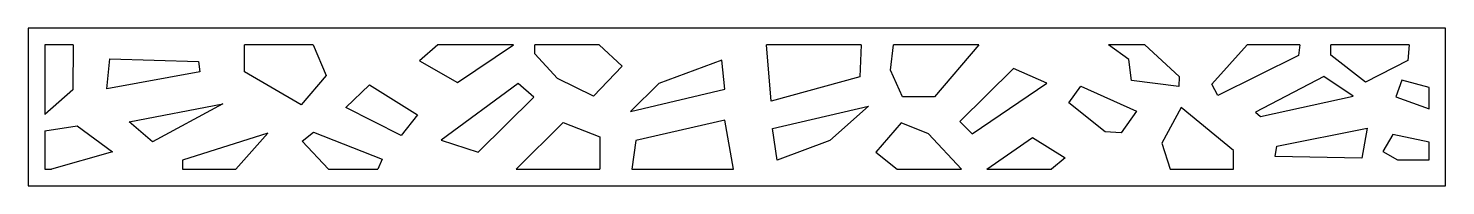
# Model space of a CAD drawing. Header units: millimetres. Extents: x -699 to 1022, y 1430 to 1622.
import ezdxf

# ---------------------------------------------------------------- set-up
doc = ezdxf.new("R2010")
doc.units = ezdxf.units.MM
doc.layers.add('Layer 01', color=1, linetype='Continuous')

msp = doc.modelspace()

# ---------------------------------------------------------------- linework, layer by layer
at = {"layer": 'Layer 01'}
for p, q in [((-353.3, 1601.6), (-436.6, 1601.6)), ((-110, 1601.6), (-201.8, 1601.6)), ((-5.7, 1601.6), (-83.9, 1601.6)), ((312.3, 1601.6), (197.6, 1601.6)), ((455.3, 1601.6), (351.6, 1601.6)), ((657, 1601.6), (612.8, 1601.6)), ((845.2, 1601.6), (781.2, 1601.6)), ((977.9, 1601.6), (882.7, 1601.6)), ((1002.3, 1523.7), (1002.3, 1549.7)), ((1002.3, 1461.6), (1002.3, 1483.4)), ((-511.8, 1450.3), (-447.1, 1450.3)), ((-334.7, 1450.3), (-274.7, 1450.3)), ((-106.4, 1450.3), (-5.1, 1450.3)), ((33.8, 1450.3), (157.3, 1450.3)), ((356.3, 1450.3), (434.2, 1450.3)), ((465.1, 1450.3), (543.7, 1450.3)), ((687.6, 1450.3), (764.5, 1450.3))]:
    msp.add_line(p, q, dxfattribs=at)
for points in [[(-699.1, 1430.3), (1022.3, 1430.3), (1022.3, 1621.6), (-699.1, 1621.6)], [(-490.7, 1568.9), (-603.6, 1548.2), (-600.1, 1584.4), (-492.5, 1581.3)], [(32.2, 1520.6), (146.9, 1547.5), (143.3, 1582.9), (66.5, 1554.7)], [(537.9, 1554.8), (497.4, 1572.6), (432.4, 1508.2), (447.3, 1493.4)], [(-284.6, 1552.8), (-226.6, 1516.4), (-246.1, 1491.2), (-313.5, 1525.3)], [(-197.6, 1485.7), (-152.6, 1470.9), (-85.1, 1537.9), (-104.3, 1554.4)], [(579.4, 1551.1), (646.7, 1520.7), (628.4, 1494.4), (608.6, 1495.9), (564.8, 1531)], [(909.8, 1539.2), (874.2, 1563), (791.5, 1519.8), (797.5, 1514.4)], [(-462.9, 1529.9), (-548.4, 1483.6), (-576.5, 1508.1)], [(321.4, 1527.1), (274.4, 1485.1), (210.5, 1461.3), (204.7, 1499.7)], [(927, 1500.1), (920.5, 1463.6), (815.4, 1465.8), (817.1, 1478.3)]]:
    msp.add_lwpolyline(points, close=True, dxfattribs=at)
for points in [[(-644.7, 1601.6), (-679.1, 1601.6), (-679.1, 1516.9)], [(-644.7, 1601.6), (-645, 1546.8), (-679.1, 1516.9)], [(-353.3, 1601.6), (-337.3, 1564.2), (-367.7, 1528.4), (-436.6, 1568.5), (-436.6, 1601.6)], [(-201.8, 1601.6), (-224, 1582), (-178, 1555.9), (-110, 1601.6)], [(-5.7, 1601.6), (22, 1575.5), (-12.6, 1539), (-56.2, 1560.7), (-83.9, 1590.6), (-83.9, 1601.6)], [(312.3, 1601.6), (310.9, 1562.5), (203.1, 1532.9), (197.6, 1601.6)], [(455.3, 1601.6), (401.3, 1538.4), (362.6, 1538.5), (348, 1570.6), (351.6, 1601.6)], [(657, 1601.6), (698.6, 1563.2), (698.2, 1550.8), (640.8, 1558.1), (637.5, 1583.7), (612.8, 1601.6)], [(845.2, 1601.6), (843.5, 1588.6), (745.8, 1540.1), (738.4, 1553.8), (781.2, 1601.6)], [(977.9, 1601.6), (976.3, 1582.6), (925.1, 1556.2), (882.7, 1589.1), (882.7, 1601.6)], [(1002.3, 1549.7), (969, 1558.5), (961.8, 1538.4), (1002.3, 1523.7)], [(764.5, 1450.3), (764.7, 1473.2), (701.2, 1525.2), (677.6, 1482.1), (687.6, 1450.3)], [(-679.1, 1496.8), (-639.8, 1503.2), (-596.7, 1471.6), (-670.8, 1450.3)], [(-106.4, 1450.3), (-49.6, 1507.3), (-5.1, 1489.7), (-5.1, 1450.3)], [(157.3, 1450.3), (146.9, 1510), (38.8, 1485.1), (33.8, 1450.3)], [(434.2, 1450.3), (394.3, 1493.4), (360.9, 1506.9), (330.3, 1471.1), (356.3, 1450.3)], [(-679.1, 1496.8), (-679.1, 1450.3), (-670.8, 1450.3)], [(-447.1, 1450.3), (-408.2, 1494.2), (-511.8, 1461.3), (-511.8, 1450.3)], [(-334.7, 1450.3), (-366.4, 1484.6), (-352.7, 1495.4), (-269.2, 1462.5), (-274.7, 1450.3)], [(465.1, 1450.3), (520.5, 1489), (560.3, 1464.1), (543.7, 1450.3)], [(1002.3, 1483.4), (958.2, 1492.7), (946.1, 1471.7), (963.8, 1461.6), (1002.3, 1461.6)]]:
    msp.add_lwpolyline(points, dxfattribs=at)

doc.saveas('drawing.dxf')
